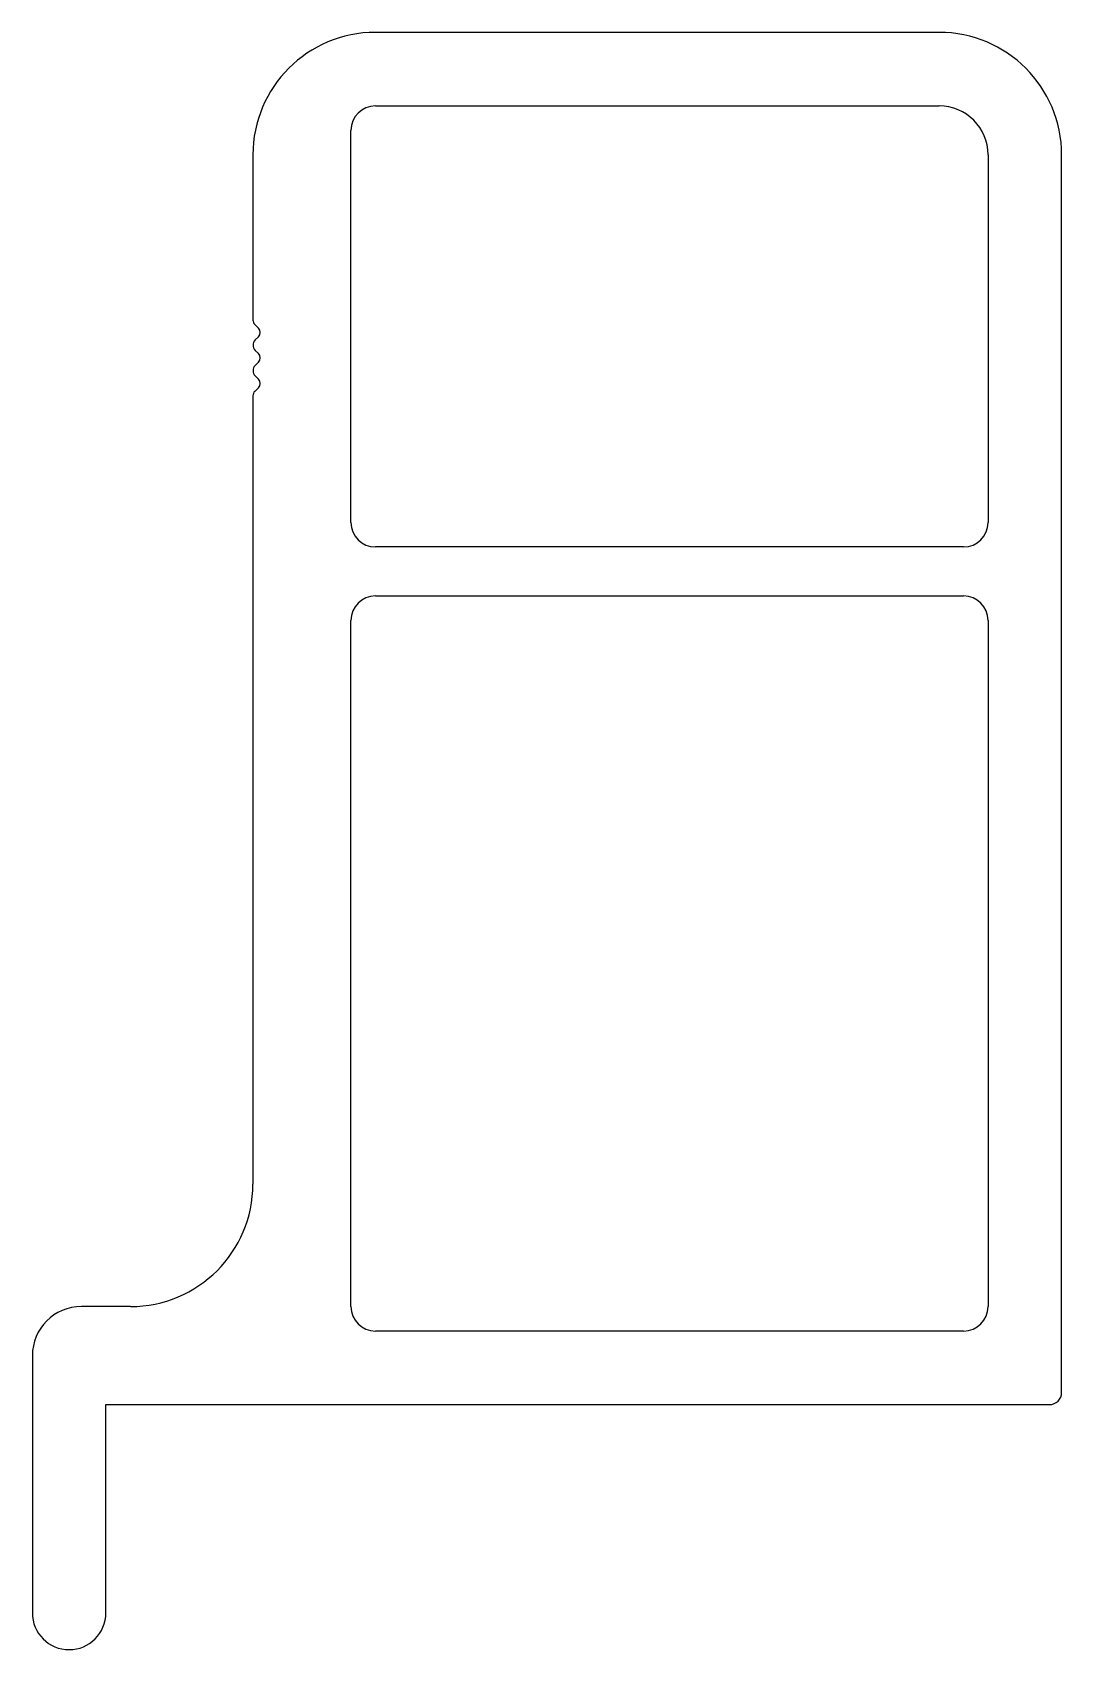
# Model space of a CAD drawing. Extents: x 2582.2 to 2624.2, y 1435.8 to 1501.8.
import ezdxf

# ---------------------------------------------------------------- set-up
doc = ezdxf.new("R2010")
doc.units = 0
doc.layers.get('0').update_dxf_attribs({"linetype": 'CONTINUOUS'})

msp = doc.modelspace()

# ---------------------------------------------------------------- linework, layer by layer
for p, q in [((2619.191, 1501.766), (2596.191, 1501.766)), ((2596.191, 1498.766), (2619.191, 1498.766)), ((2595.191, 1481.766), (2595.191, 1497.766)), ((2591.191, 1496.766), (2591.191, 1490.024)), ((2621.191, 1496.766), (2621.191, 1481.766)), ((2624.191, 1446.266), (2624.191, 1496.766)), ((2591.415, 1489.698), (2591.265, 1489.848)), ((2591.284, 1489.213), (2591.415, 1489.344)), ((2591.415, 1488.658), (2591.284, 1488.789)), ((2591.284, 1488.173), (2591.415, 1488.304)), ((2591.415, 1487.618), (2591.284, 1487.749)), ((2591.265, 1487.114), (2591.415, 1487.264)), ((2591.191, 1486.937), (2591.191, 1454.766)), ((2620.191, 1480.766), (2596.191, 1480.766)), ((2596.191, 1478.766), (2620.191, 1478.766)), ((2595.191, 1449.766), (2595.191, 1477.766)), ((2621.191, 1477.766), (2621.191, 1449.766)), ((2586.191, 1449.766), (2584.191, 1449.766)), ((2620.191, 1448.766), (2596.191, 1448.766)), ((2582.191, 1447.766), (2582.191, 1437.266)), ((2585.191, 1437.266), (2585.191, 1445.766)), ((2585.191, 1445.766), (2623.691, 1445.766))]:
    msp.add_line(p, q)
for centre, radius, start, end in [((2596.191, 1496.766), 5, 90, 180), ((2619.191, 1496.766), 5, 0, 90), ((2596.191, 1497.766), 1, 90, 180), ((2619.191, 1496.766), 2, 0, 90), ((2591.441, 1490.024), 0.25, 180, 225), ((2591.238, 1489.521), 0.25, 315, 45), ((2591.496, 1489.001), 0.3, 135, 225), ((2591.238, 1488.481), 0.25, 315, 45), ((2591.496, 1487.961), 0.3, 135, 225), ((2591.441, 1486.937), 0.25, 135, 180), ((2591.238, 1487.441), 0.25, 315, 45), ((2596.191, 1481.766), 1, 180, 270), ((2620.191, 1481.766), 1, 270, 0), ((2596.191, 1477.766), 1, 90, 180), ((2620.191, 1477.766), 1, 0, 90), ((2586.191, 1454.766), 5, 270, 0), ((2584.191, 1447.766), 2, 90, 180), ((2596.191, 1449.766), 1, 180, 270), ((2620.191, 1449.766), 1, 270, 0), ((2623.691, 1446.266), 0.5, 270, 0), ((2583.691, 1437.266), 1.5, 180, 0)]:
    msp.add_arc(centre, radius, start, end)

doc.saveas('drawing.dxf')
